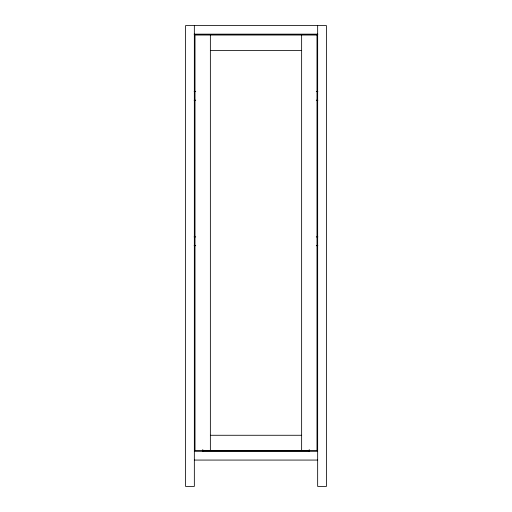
<?xml version="1.0" encoding="UTF-8"?>
<svg xmlns="http://www.w3.org/2000/svg" width="512" height="512" viewBox="0 0 512 512"><rect width="100%" height="100%" fill="white"/><g stroke="black" fill="none" stroke-linecap="round" stroke-linejoin="round"><path stroke-width="0.77" d="M194.118 34.157L317.882 34.157M194.342 34.374L317.658 34.374M210.362 50.394L301.638 50.394M194.118 91.43L195.718 91.43M316.282 91.43L317.882 91.43M194.118 100.205L195.718 100.205M316.282 100.205L317.882 100.205M194.118 236.909L195.718 236.909M316.282 236.909L317.882 236.909M194.118 245.69L195.718 245.69M316.282 245.69L317.882 245.69M210.362 435.27L301.638 435.27M203.558 450.854L308.442 450.854M194.342 451.29L317.658 451.29M194.342 460.07L317.658 460.07M317.658 25.6L317.658 486.4L326.438 486.4L326.438 25.6L185.562 25.6L185.562 486.4L194.342 486.4L194.342 25.6M309.318 449.914L309.318 451.514M309.101 449.914L309.101 451.514M301.638 35.034L301.638 450.63M210.362 35.034L210.362 450.63M202.899 449.914L202.899 451.514M202.682 449.914L202.682 451.514M316.998 35.034L195.002 35.034L195.002 450.63L316.998 450.63L316.998 35.034"/></g></svg>
